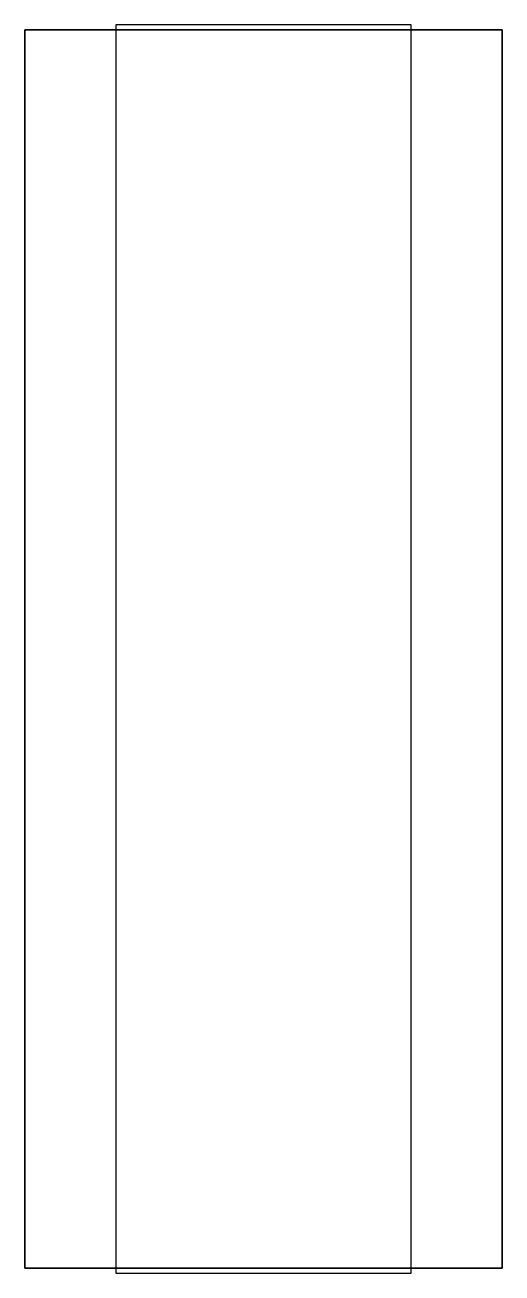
# Model space of a CAD drawing. Extents: x 0 to 771, y -8 to 2008.
import ezdxf

# ---------------------------------------------------------------- set-up
doc = ezdxf.new("R2010")
doc.units = 0
for name, color, linetype in [('OUTLINEZ18L', 7, 'CONTINUOUS'), ('PART', 7, 'CONTINUOUS'), ('PKZ15', 7, 'CONTINUOUS')]:
    doc.layers.add(name, color=color, linetype=linetype)

msp = doc.modelspace()

# ---------------------------------------------------------------- linework, layer by layer
at = {"layer": 'OUTLINEZ18L'}
msp.add_lwpolyline([(0, 0), (0, 2000), (771.24, 2000), (771.24, 0)], close=True, dxfattribs=at)
at = {"layer": 'PART'}
msp.add_lwpolyline([(0, 0), (771.24, 0), (771.24, 2000), (0, 2000)], close=True, dxfattribs=at)
at = {"layer": 'PKZ15'}
msp.add_lwpolyline([(147, -8), (624.24, -8), (624.24, 2008), (147, 2008)], close=True, dxfattribs=at)

doc.saveas('drawing.dxf')
